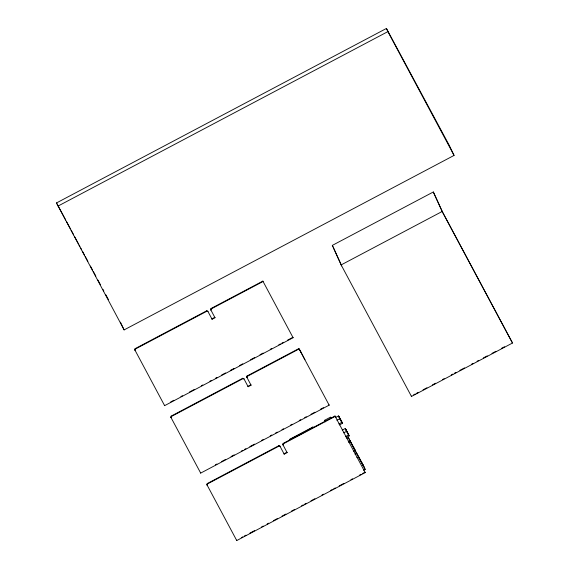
<?xml version="1.0" encoding="UTF-8"?>
<svg xmlns="http://www.w3.org/2000/svg" width="569" height="569" viewBox="0 0 569 569"><rect width="100%" height="100%" fill="white"/><g stroke="black" fill="none" stroke-linecap="round" stroke-linejoin="round"><path stroke-width="0.85" d="M135.123 348.662L134.945 350.148L135.123 348.662L206.654 310.83L207.763 311.143L212.073 319.273L214.997 317.73L214.812 317.331L211.896 318.875L212.073 319.273M171.184 416.11L171.006 417.596L171.184 416.11L242.721 378.278L243.824 378.598L248.134 386.721L251.057 385.177L250.879 384.779L247.956 386.323L248.134 386.721M211.035 308.512L210.864 309.998L211.035 308.512L262.864 281.107L293.092 337.709L164.626 405.654L134.768 349.75M207.244 483.558L207.073 485.044L207.244 483.558L278.782 445.726L279.884 446.046L284.201 454.169L287.117 452.625L286.94 452.227L284.016 453.77L284.201 454.169M247.095 375.96L246.925 377.446L247.095 375.96L298.924 348.555L329.159 405.156L200.686 473.102L170.828 417.198M283.163 443.415L282.985 444.894L283.163 443.415L334.985 416.003L365.22 472.604L236.747 540.55L206.888 484.646M56.495 202.941L386.436 28.45L449.247 145.323L454.062 155.415L124.12 329.906L56.495 202.941L57.739 205.26M57.938 206.12L387.873 31.622L386.436 28.45M135.301 349.06L206.839 311.229L207.941 311.542L207.763 311.143M211.213 308.91L263.042 281.499L262.864 281.107M332.303 245.403L433.329 191.981L442.746 212.486L512.505 343.022L411.479 396.451L341.144 264.912L332.303 245.403L333.05 246.811M341.144 264.912L442.17 211.483L433.329 191.981M170.707 401.942L173.844 400.284M180.892 396.557L182.457 395.725M189.513 391.998L194.214 389.516M201.262 385.782L202.827 384.957M209.876 381.23L211.448 380.398M215.359 378.328L216.931 377.496M221.626 375.014L225.544 372.944M230.246 370.455L234.165 368.385M239.649 365.483L242.778 363.826M250.616 359.686L254.528 357.609M260.012 354.715L263.148 353.057M270.197 349.323L271.762 348.498M278.817 344.771L280.382 343.939M281.947 343.114L283.511 342.282M287.43 340.212L292.132 337.723M171.361 416.508L242.899 378.677L244.001 378.99L243.824 378.598M247.28 376.358L299.102 348.953L298.924 348.555M215.388 464.83L216.953 464.005M221.654 461.516L225.573 459.446M231.057 456.544L234.186 454.887M241.242 451.16L242.807 450.335M244.371 449.503L245.943 448.678M249.855 446.601L254.556 444.119M261.605 440.392L263.177 439.56M270.225 435.833L271.79 435.001M275.709 432.931L277.274 432.106M281.975 429.616L283.54 428.791M290.588 425.064L292.16 424.232M299.209 420.505L300.773 419.673M304.692 417.603L306.257 416.778M310.959 414.289L314.877 412.219M320.361 409.317L323.491 407.66M325.091 421.672L324.486 420.342L330.582 417.113L331.186 418.45M207.429 483.956L278.959 446.124L280.069 446.445L279.884 446.046M283.341 443.806L335.169 416.401L334.985 416.003M335.511 417.511L338.527 415.918L341.073 420.555L342.474 423.308L339.465 424.901M336.912 420.263L339.921 418.67L338.527 415.918M338.882 423.955L341.898 422.362L342.474 423.308M342.246 430.107L345.255 428.514L345.831 429.453L349.202 435.897L346.194 437.49M413.649 394.808L415.214 393.983M416.778 393.151L418.343 392.326M423.044 389.836L426.963 387.766M432.44 384.872L435.577 383.214M442.625 379.487L444.19 378.655M451.238 374.928L452.803 374.103M454.368 373.271L455.94 372.446M459.852 370.376L464.553 367.887M471.601 364.16L473.166 363.335M477.078 361.258L478.65 360.433M483.344 357.951L487.263 355.874M491.957 353.392L495.876 351.322M501.36 348.42L504.49 346.763M343.64 432.853L346.656 431.259L345.255 428.514M345.618 436.544L348.626 434.951L349.202 435.897M346.827 438.336L348.363 437.518L355.113 450.129L356.55 453.308L355.006 454.119M348.264 441.508L349.807 440.691L348.363 437.518M348.897 442.248L350.355 441.48L350.973 442.483M349.06 442.362L350.518 441.594L349.715 440.285L351.841 444.41M353.74 451.309L355.198 450.541L353.072 446.416M355.454 454.475L356.998 453.664L363.74 466.274L365.184 469.446L363.641 470.264M356.898 457.654L358.434 456.836L356.998 453.664M241.27 537.669L242.835 536.837M244.4 536.012L245.964 535.18M249.883 533.11L254.585 530.621M261.633 526.894L263.205 526.069M267.117 523.999L268.689 523.167M273.383 520.685L277.302 518.608M282.004 516.126L285.923 514.056M291.406 511.154L294.536 509.497M301.584 505.77L303.156 504.938M304.721 504.113L306.286 503.281M310.987 500.798L314.906 498.721M321.954 494.994L323.519 494.169M330.568 490.435L332.14 489.61M333.704 488.778L335.269 487.953M339.188 485.883L343.889 483.394M350.938 479.667L352.503 478.835M359.558 475.108L361.123 474.283M362.688 473.451L365.042 472.206L365.22 472.604M341.571 421.729L341.997 422.418L339.003 416.814L340.077 418.926M348.306 434.318L348.726 435.008L345.732 429.403L346.806 431.515M353.946 448.344L354.565 449.346M355.198 450.541L351.656 444.105M359.153 457.739L358.349 456.43L363.833 466.68L361.706 462.561M359.601 458.628L358.989 457.618L360.476 460.549M362.581 464.482L363.193 465.492M340.305 419.189L339.707 418.094L341.293 421.131L340.689 420.043M347.04 431.779L346.436 430.69L348.022 433.72L347.424 432.632M58.571 206.796L65.684 220.032M66.523 221.597L70.293 228.61M71.132 230.168L73.643 234.848M74.482 236.405L78.252 243.425M79.091 244.983L79.93 246.541M80.762 248.098L81.602 249.656M82.441 251.221L84.539 255.118M85.371 256.676L87.889 261.349M90.4 266.029L92.498 269.926M93.337 271.484L95.848 276.164M97.939 280.062L100.457 284.742M102.968 289.415L103.807 290.972M105.905 294.87L108.416 299.55M387.873 31.622L454.062 155.415M442.17 211.483L512.505 343.022M339.921 418.67L341.898 422.362M346.656 431.259L348.626 434.951M349.807 440.691L356.55 453.308M358.434 456.836L365.184 469.446M324.486 420.342L325.269 421.8M210.679 309.6L214.997 317.73M246.747 377.048L251.057 385.177M282.807 444.503L287.117 452.625M120.422 322.146L124.12 329.906M411.295 396.052L411.479 396.451M333.413 247.607L341.72 265.915M328.974 404.758L329.159 405.156M304.934 359.8L299.891 350.077L300.759 351.983M292.914 337.31L293.092 337.709M278.782 445.726L278.959 446.124M242.721 378.278L242.899 378.677M206.654 310.83L206.839 311.229M236.569 540.152L236.747 540.55M200.508 472.704L200.686 473.102M164.441 405.256L164.626 405.654M312.929 426.999L289.571 439.353L289.749 439.752L313.106 427.397L312.929 426.999"/></g></svg>
